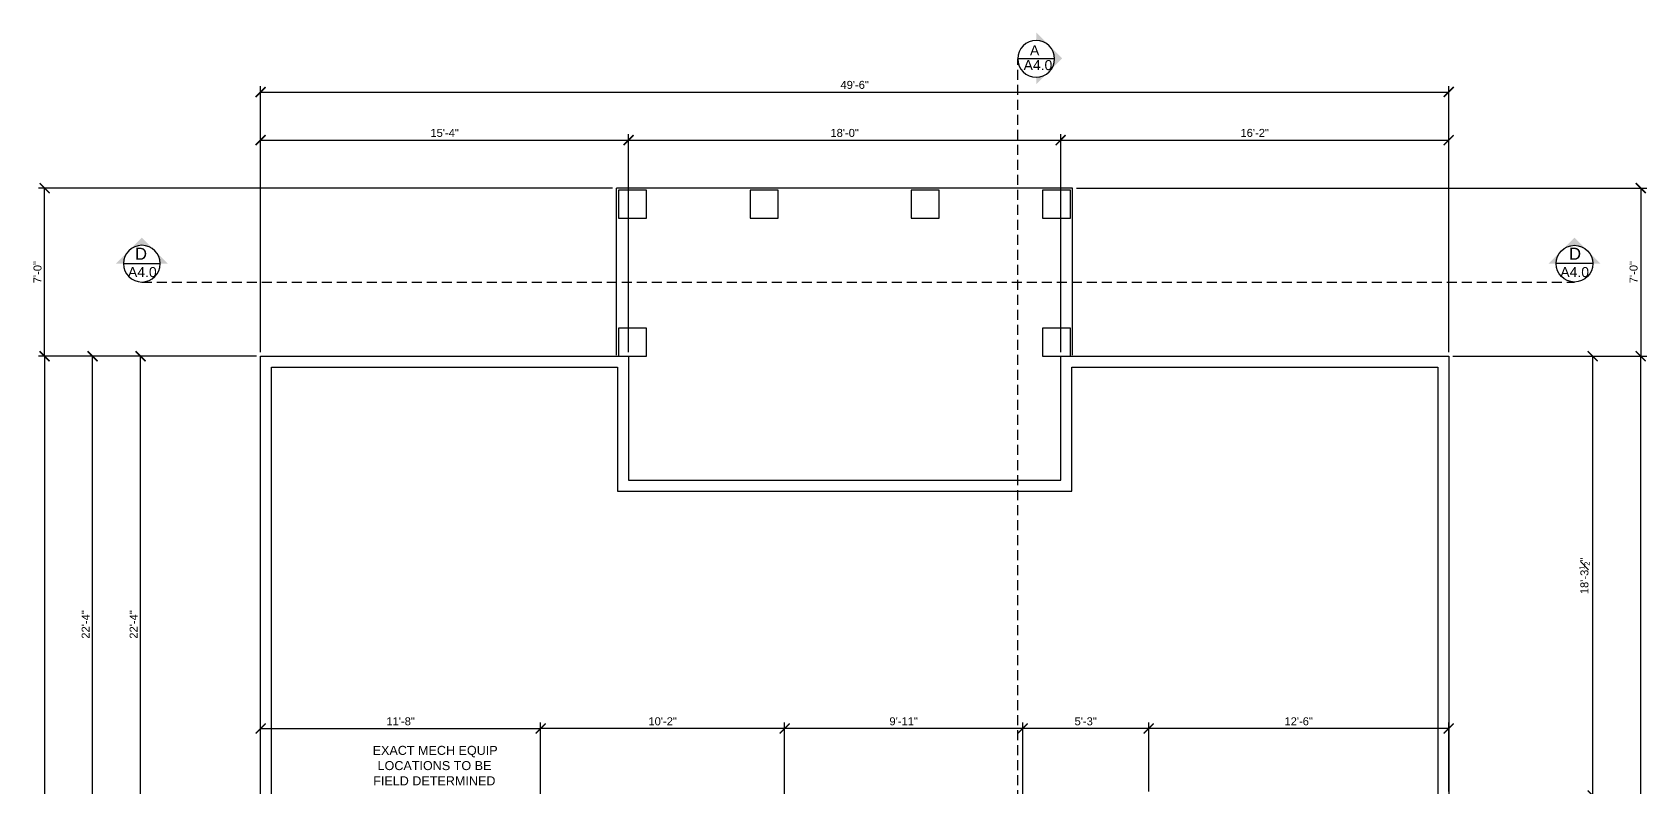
# Model space of a CAD drawing. Header units: inches. Extents: x -28708 to -16583, y 64755 to 66587.
# Drawn here: x -23079 to -22272, y 66165 to 66542 of the extents above; entities that cross this region are included whole.
import ezdxf

# ---------------------------------------------------------------- set-up
doc = ezdxf.new("R2010")
doc.units = ezdxf.units.IN
doc.header["$LTSCALE"] = 20
doc.header["$MEASUREMENT"] = 0
doc.linetypes.add('HIDDEN', pattern=[0.375, 0.25, -0.125])
doc.linetypes.add('Solid', pattern=[0])
for name, color, linetype in [('CALLOUTS', 4, 'Continuous'), ('COLUMNS', 4, 'Continuous'), ('DIM', 2, 'Continuous'), ('TEXT', 3, 'Continuous'), ('WALL', 5, 'Continuous')]:
    doc.layers.add(name, color=color, linetype=linetype)
doc.styles.add('0.25 INCH', font='arial.ttf', dxfattribs={"height": 4})
doc.styles.add('Arial', font='arial.ttf')
doc.dimstyles.new('0.25 INCH', dxfattribs={"dimtxt": 4, "dimasz": 5, "dimexe": 3, "dimexo": 2, "dimgap": 1.5, "dimtad": 1, "dimdec": 3, "dimzin": 3, "dimdsep": 46, "dimlunit": 4, "dimtxsty": '0.25 INCH', "dimblk": 'ARCHTICK', "dimcen": 0.09, "dimclrd": 95, "dimclre": 8, "dimclrt": 30, "dimadec": 0, "dimazin": 0, "dimtfac": 0.65, "dimtdec": 3, "dimtofl": 0, "dimtmove": 2, "dimatfit": 3, "dimfxl": 0.18, "dimfrac": 1, "dimtolj": 1, "dimtzin": 0, "dimlwd": -1, "dimlwe": -1, "dimarcsym": 0})

# ---------------------------------------------------------------- blocks, each defined once
blk = doc.blocks.new('_ArchTick')
at = {"color": 0, "linetype": 'ByBlock', "const_width": 0.15}
blk.add_lwpolyline([(-0.5, -0.5), (0.5, 0.5)], dxfattribs=at)
blk = doc.blocks.new('*D446')
at = {"layer": 'DEFPOINTS', "color": 0, "linetype": 'ByBlock', "lineweight": -2, "transparency": 16777216}
for p in [(-22825.23, 66194.26), (-22965.23, 66112.22), (-22825.23, 66112.22)]:
    blk.add_point(p, dxfattribs=at)
at = {"layer": 'DIM', "color": 8, "transparency": 16777216}
for p, q in [((-22965.23, 66114.22), (-22965.23, 66197.26)), ((-22825.23, 66114.22), (-22825.23, 66197.26))]:
    blk.add_line(p, q, dxfattribs=at)
at = {"layer": 'DIM', "color": 95, "transparency": 16777216}
blk.add_line((-22965.23, 66194.26), (-22825.23, 66194.26), dxfattribs=at)
at = {"layer": 'DIM', "color": 95, "linetype": 'ByBlock', "transparency": 16777216, "xscale": 5, "yscale": 5, "zscale": 5, "rotation": 180}
blk.add_blockref('_ArchTick', (-22965.23, 66194.26), dxfattribs=at)
at = {"layer": 'DIM', "color": 95, "linetype": 'ByBlock', "transparency": 16777216, "xscale": 5, "yscale": 5, "zscale": 5}
blk.add_blockref('_ArchTick', (-22825.23, 66194.26), dxfattribs=at)
at = {"layer": 'DIM', "color": 30, "linetype": 'ByBlock', "lineweight": -2, "transparency": 16777216, "insert": (-22895.23, 66197.81), "char_height": 4, "attachment_point": 5, "style": 'Arial'}
blk.add_mtext('\\A1;11\'-8"', dxfattribs=at)
blk = doc.blocks.new('*D447')
at = {"layer": 'DEFPOINTS', "color": 0, "linetype": 'ByBlock', "lineweight": -2, "transparency": 16777216}
for p in [(-22521.23, 66194.26), (-22521.23, 66160.72), (-22371.23, 66160.72)]:
    blk.add_point(p, dxfattribs=at)
at = {"layer": 'DIM', "color": 8, "transparency": 16777216}
for p, q in [((-22521.23, 66162.72), (-22521.23, 66197.26)), ((-22371.23, 66162.72), (-22371.23, 66197.26))]:
    blk.add_line(p, q, dxfattribs=at)
at = {"layer": 'DIM', "color": 95, "transparency": 16777216}
blk.add_line((-22371.23, 66194.26), (-22521.23, 66194.26), dxfattribs=at)
at = {"layer": 'DIM', "color": 95, "linetype": 'ByBlock', "transparency": 16777216, "xscale": 5, "yscale": 5, "zscale": 5, "rotation": 180}
blk.add_blockref('_ArchTick', (-22521.23, 66194.26), dxfattribs=at)
at = {"layer": 'DIM', "color": 95, "linetype": 'ByBlock', "transparency": 16777216, "xscale": 5, "yscale": 5, "zscale": 5}
blk.add_blockref('_ArchTick', (-22371.23, 66194.26), dxfattribs=at)
at = {"layer": 'DIM', "color": 30, "linetype": 'ByBlock', "lineweight": -2, "transparency": 16777216, "insert": (-22446.23, 66197.81), "char_height": 4, "attachment_point": 5, "style": 'Arial'}
blk.add_mtext('\\A1;12\'-6"', dxfattribs=at)
blk = doc.blocks.new('*D448')
at = {"layer": 'DEFPOINTS', "color": 0, "linetype": 'ByBlock', "lineweight": -2, "transparency": 16777216}
for p in [(-22584.23, 66194.26), (-22521.23, 66160.72), (-22584.23, 66055.07)]:
    blk.add_point(p, dxfattribs=at)
at = {"layer": 'DIM', "color": 8, "transparency": 16777216}
for p, q in [((-22584.23, 66057.07), (-22584.23, 66197.26)), ((-22521.23, 66162.72), (-22521.23, 66197.26))]:
    blk.add_line(p, q, dxfattribs=at)
at = {"layer": 'DIM', "color": 95, "transparency": 16777216}
blk.add_line((-22521.23, 66194.26), (-22584.23, 66194.26), dxfattribs=at)
at = {"layer": 'DIM', "color": 95, "linetype": 'ByBlock', "transparency": 16777216, "xscale": 5, "yscale": 5, "zscale": 5, "rotation": 180}
blk.add_blockref('_ArchTick', (-22584.23, 66194.26), dxfattribs=at)
at = {"layer": 'DIM', "color": 95, "linetype": 'ByBlock', "transparency": 16777216, "xscale": 5, "yscale": 5, "zscale": 5}
blk.add_blockref('_ArchTick', (-22521.23, 66194.26), dxfattribs=at)
at = {"layer": 'DIM', "color": 30, "linetype": 'ByBlock', "lineweight": -2, "transparency": 16777216, "insert": (-22552.73, 66197.81), "char_height": 4, "attachment_point": 5, "style": 'Arial'}
blk.add_mtext('\\A1;5\'-3"', dxfattribs=at)
blk = doc.blocks.new('*D449')
at = {"layer": 'DEFPOINTS', "color": 0, "linetype": 'ByBlock', "lineweight": -2, "transparency": 16777216}
for p in [(-22703.23, 66194.26), (-22703.23, 66106.22), (-22584.23, 66055.07)]:
    blk.add_point(p, dxfattribs=at)
at = {"layer": 'DIM', "color": 8, "transparency": 16777216}
for p, q in [((-22703.23, 66108.22), (-22703.23, 66197.26)), ((-22584.23, 66057.07), (-22584.23, 66197.26))]:
    blk.add_line(p, q, dxfattribs=at)
at = {"layer": 'DIM', "color": 95, "transparency": 16777216}
blk.add_line((-22584.23, 66194.26), (-22703.23, 66194.26), dxfattribs=at)
at = {"layer": 'DIM', "color": 95, "linetype": 'ByBlock', "transparency": 16777216, "xscale": 5, "yscale": 5, "zscale": 5, "rotation": 180}
blk.add_blockref('_ArchTick', (-22703.23, 66194.26), dxfattribs=at)
at = {"layer": 'DIM', "color": 95, "linetype": 'ByBlock', "transparency": 16777216, "xscale": 5, "yscale": 5, "zscale": 5}
blk.add_blockref('_ArchTick', (-22584.23, 66194.26), dxfattribs=at)
at = {"layer": 'DIM', "color": 30, "linetype": 'ByBlock', "lineweight": -2, "transparency": 16777216, "insert": (-22643.73, 66197.81), "char_height": 4, "attachment_point": 5, "style": 'Arial'}
blk.add_mtext('\\A1;9\'-11"', dxfattribs=at)
blk = doc.blocks.new('*D450')
at = {"layer": 'DEFPOINTS', "color": 0, "linetype": 'ByBlock', "lineweight": -2, "transparency": 16777216}
for p in [(-22825.23, 66194.26), (-22825.23, 66112.22), (-22703.23, 66106.22)]:
    blk.add_point(p, dxfattribs=at)
at = {"layer": 'DIM', "color": 8, "transparency": 16777216}
for p, q in [((-22825.23, 66114.22), (-22825.23, 66197.26)), ((-22703.23, 66108.22), (-22703.23, 66197.26))]:
    blk.add_line(p, q, dxfattribs=at)
at = {"layer": 'DIM', "color": 95, "transparency": 16777216}
blk.add_line((-22703.23, 66194.26), (-22825.23, 66194.26), dxfattribs=at)
at = {"layer": 'DIM', "color": 95, "linetype": 'ByBlock', "transparency": 16777216, "xscale": 5, "yscale": 5, "zscale": 5, "rotation": 180}
blk.add_blockref('_ArchTick', (-22825.23, 66194.26), dxfattribs=at)
at = {"layer": 'DIM', "color": 95, "linetype": 'ByBlock', "transparency": 16777216, "xscale": 5, "yscale": 5, "zscale": 5}
blk.add_blockref('_ArchTick', (-22703.23, 66194.26), dxfattribs=at)
at = {"layer": 'DIM', "color": 30, "linetype": 'ByBlock', "lineweight": -2, "transparency": 16777216, "insert": (-22764.23, 66197.81), "char_height": 4, "attachment_point": 5, "style": 'Arial'}
blk.add_mtext('\\A1;10\'-2"', dxfattribs=at)
blk = doc.blocks.new('*D453')
at = {"layer": 'DEFPOINTS', "color": 0, "linetype": 'ByBlock', "lineweight": -2, "transparency": 16777216}
for p in [(-23025.23, 66380.22), (-22965.23, 66380.22), (-22965.23, 66112.22)]:
    blk.add_point(p, dxfattribs=at)
at = {"layer": 'DIM', "color": 8, "transparency": 16777216}
for p, q in [((-22967.23, 66380.22), (-23028.23, 66380.22)), ((-22967.23, 66112.22), (-23028.23, 66112.22))]:
    blk.add_line(p, q, dxfattribs=at)
at = {"layer": 'DIM', "color": 95, "transparency": 16777216}
blk.add_line((-23025.23, 66112.22), (-23025.23, 66380.22), dxfattribs=at)
at = {"layer": 'DIM', "color": 95, "linetype": 'ByBlock', "transparency": 16777216, "xscale": 5, "yscale": 5, "zscale": 5}
for p, rotation in [((-23025.23, 66380.22), 90), ((-23025.23, 66112.22), 270)]:
    blk.add_blockref('_ArchTick', p, dxfattribs=dict(at, rotation=rotation))
at = {"layer": 'DIM', "color": 30, "linetype": 'ByBlock', "lineweight": -2, "transparency": 16777216, "insert": (-23028.73, 66246.22), "char_height": 4, "attachment_point": 5, "rotation": 90, "style": 'Arial'}
blk.add_mtext('\\A1;22\'-4"', dxfattribs=at)
blk = doc.blocks.new('*D457')
at = {"layer": 'DEFPOINTS', "color": 0, "linetype": 'ByBlock', "lineweight": -2, "transparency": 16777216}
for p in [(-23049.23, 66380.22), (-22965.23, 66380.22), (-22965.23, 66112.22)]:
    blk.add_point(p, dxfattribs=at)
at = {"layer": 'DIM', "color": 8, "transparency": 16777216}
for p, q in [((-22967.23, 66380.22), (-23052.23, 66380.22)), ((-22967.23, 66112.22), (-23052.23, 66112.22))]:
    blk.add_line(p, q, dxfattribs=at)
at = {"layer": 'DIM', "color": 95, "transparency": 16777216}
blk.add_line((-23049.23, 66112.22), (-23049.23, 66380.22), dxfattribs=at)
at = {"layer": 'DIM', "color": 95, "linetype": 'ByBlock', "transparency": 16777216, "xscale": 5, "yscale": 5, "zscale": 5}
for p, rotation in [((-23049.23, 66380.22), 90), ((-23049.23, 66112.22), 270)]:
    blk.add_blockref('_ArchTick', p, dxfattribs=dict(at, rotation=rotation))
at = {"layer": 'DIM', "color": 30, "linetype": 'ByBlock', "lineweight": -2, "transparency": 16777216, "insert": (-23052.73, 66246.22), "char_height": 4, "attachment_point": 5, "rotation": 90, "style": 'Arial'}
blk.add_mtext('\\A1;22\'-4"', dxfattribs=at)
blk = doc.blocks.new('*D458')
at = {"layer": 'DEFPOINTS', "color": 0, "linetype": 'ByBlock', "lineweight": -2, "transparency": 16777216}
for p in [(-23073.23, 66464.23), (-22787.24, 66464.23), (-22965.23, 66380.22)]:
    blk.add_point(p, dxfattribs=at)
at = {"layer": 'DIM', "color": 8, "transparency": 16777216}
for p, q in [((-22789.24, 66464.23), (-23076.23, 66464.23)), ((-22967.23, 66380.22), (-23076.23, 66380.22))]:
    blk.add_line(p, q, dxfattribs=at)
at = {"layer": 'DIM', "color": 95, "transparency": 16777216}
blk.add_line((-23073.23, 66380.22), (-23073.23, 66464.23), dxfattribs=at)
at = {"layer": 'DIM', "color": 95, "linetype": 'ByBlock', "transparency": 16777216, "xscale": 5, "yscale": 5, "zscale": 5}
for p, rotation in [((-23073.23, 66464.23), 90), ((-23073.23, 66380.22), 270)]:
    blk.add_blockref('_ArchTick', p, dxfattribs=dict(at, rotation=rotation))
at = {"layer": 'DIM', "color": 30, "linetype": 'ByBlock', "lineweight": -2, "transparency": 16777216, "insert": (-23076.77, 66422.23), "char_height": 4, "attachment_point": 5, "rotation": 90, "style": 'Arial'}
blk.add_mtext('\\A1;7\'-0"', dxfattribs=at)
blk = doc.blocks.new('*D459')
at = {"layer": 'DEFPOINTS', "color": 0, "linetype": 'ByBlock', "lineweight": -2, "transparency": 16777216}
for p in [(-22965.23, 66380.22), (-23073.23, 65660.22), (-22965.23, 65660.22)]:
    blk.add_point(p, dxfattribs=at)
at = {"layer": 'DIM', "color": 8, "transparency": 16777216}
for p, q in [((-22967.23, 66380.22), (-23076.23, 66380.22)), ((-22967.23, 65660.22), (-23076.23, 65660.22))]:
    blk.add_line(p, q, dxfattribs=at)
at = {"layer": 'DIM', "color": 95, "transparency": 16777216}
blk.add_line((-23073.23, 66380.22), (-23073.23, 65660.22), dxfattribs=at)
at = {"layer": 'DIM', "color": 95, "linetype": 'ByBlock', "transparency": 16777216, "xscale": 5, "yscale": 5, "zscale": 5}
for p, rotation in [((-23073.23, 66380.22), 90), ((-23073.23, 65660.22), 270)]:
    blk.add_blockref('_ArchTick', p, dxfattribs=dict(at, rotation=rotation))
at = {"layer": 'DIM', "color": 30, "linetype": 'ByBlock', "lineweight": -2, "transparency": 16777216, "insert": (-23076.77, 66020.22), "char_height": 4, "attachment_point": 5, "rotation": 90, "style": 'Arial'}
blk.add_mtext('\\A1;60\'-0"', dxfattribs=at)
blk = doc.blocks.new('*D460')
at = {"layer": 'DEFPOINTS', "color": 0, "linetype": 'ByBlock', "lineweight": -2, "transparency": 16777216}
for p in [(-22781.23, 66488.23), (-22965.23, 66380.22), (-22781.23, 66380.22)]:
    blk.add_point(p, dxfattribs=at)
at = {"layer": 'DIM', "color": 8, "transparency": 16777216}
for p, q in [((-22965.23, 66382.22), (-22965.23, 66491.23)), ((-22781.23, 66382.22), (-22781.23, 66491.23))]:
    blk.add_line(p, q, dxfattribs=at)
at = {"layer": 'DIM', "color": 95, "transparency": 16777216}
blk.add_line((-22965.23, 66488.23), (-22781.23, 66488.23), dxfattribs=at)
at = {"layer": 'DIM', "color": 95, "linetype": 'ByBlock', "transparency": 16777216, "xscale": 5, "yscale": 5, "zscale": 5, "rotation": 180}
blk.add_blockref('_ArchTick', (-22965.23, 66488.23), dxfattribs=at)
at = {"layer": 'DIM', "color": 95, "linetype": 'ByBlock', "transparency": 16777216, "xscale": 5, "yscale": 5, "zscale": 5}
blk.add_blockref('_ArchTick', (-22781.23, 66488.23), dxfattribs=at)
at = {"layer": 'DIM', "color": 30, "linetype": 'ByBlock', "lineweight": -2, "transparency": 16777216, "insert": (-22873.23, 66491.77), "char_height": 4, "attachment_point": 5, "style": 'Arial'}
blk.add_mtext('\\A1;15\'-4"', dxfattribs=at)
blk = doc.blocks.new('*D461')
at = {"layer": 'DEFPOINTS', "color": 0, "linetype": 'ByBlock', "lineweight": -2, "transparency": 16777216}
for p in [(-22565.23, 66488.23), (-22781.23, 66380.22), (-22565.23, 66380.22)]:
    blk.add_point(p, dxfattribs=at)
at = {"layer": 'DIM', "color": 8, "transparency": 16777216}
for p, q in [((-22781.23, 66382.22), (-22781.23, 66491.23)), ((-22565.23, 66382.22), (-22565.23, 66491.23))]:
    blk.add_line(p, q, dxfattribs=at)
at = {"layer": 'DIM', "color": 95, "transparency": 16777216}
blk.add_line((-22781.23, 66488.23), (-22565.23, 66488.23), dxfattribs=at)
at = {"layer": 'DIM', "color": 95, "linetype": 'ByBlock', "transparency": 16777216, "xscale": 5, "yscale": 5, "zscale": 5, "rotation": 180}
blk.add_blockref('_ArchTick', (-22781.23, 66488.23), dxfattribs=at)
at = {"layer": 'DIM', "color": 95, "linetype": 'ByBlock', "transparency": 16777216, "xscale": 5, "yscale": 5, "zscale": 5}
blk.add_blockref('_ArchTick', (-22565.23, 66488.23), dxfattribs=at)
at = {"layer": 'DIM', "color": 30, "linetype": 'ByBlock', "lineweight": -2, "transparency": 16777216, "insert": (-22673.23, 66491.77), "char_height": 4, "attachment_point": 5, "style": 'Arial'}
blk.add_mtext('\\A1;18\'-0"', dxfattribs=at)
blk = doc.blocks.new('*D462')
at = {"layer": 'DEFPOINTS', "color": 0, "linetype": 'ByBlock', "lineweight": -2, "transparency": 16777216}
for p in [(-22371.23, 66488.23), (-22565.23, 66380.22), (-22371.23, 66380.22)]:
    blk.add_point(p, dxfattribs=at)
at = {"layer": 'DIM', "color": 8, "transparency": 16777216}
for p, q in [((-22565.23, 66382.22), (-22565.23, 66491.23)), ((-22371.23, 66382.22), (-22371.23, 66491.23))]:
    blk.add_line(p, q, dxfattribs=at)
at = {"layer": 'DIM', "color": 95, "transparency": 16777216}
blk.add_line((-22565.23, 66488.23), (-22371.23, 66488.23), dxfattribs=at)
at = {"layer": 'DIM', "color": 95, "linetype": 'ByBlock', "transparency": 16777216, "xscale": 5, "yscale": 5, "zscale": 5, "rotation": 180}
blk.add_blockref('_ArchTick', (-22565.23, 66488.23), dxfattribs=at)
at = {"layer": 'DIM', "color": 95, "linetype": 'ByBlock', "transparency": 16777216, "xscale": 5, "yscale": 5, "zscale": 5}
blk.add_blockref('_ArchTick', (-22371.23, 66488.23), dxfattribs=at)
at = {"layer": 'DIM', "color": 30, "linetype": 'ByBlock', "lineweight": -2, "transparency": 16777216, "insert": (-22468.23, 66491.77), "char_height": 4, "attachment_point": 5, "style": 'Arial'}
blk.add_mtext('\\A1;16\'-2"', dxfattribs=at)
blk = doc.blocks.new('*D463')
at = {"layer": 'DEFPOINTS', "color": 0, "linetype": 'ByBlock', "lineweight": -2, "transparency": 16777216}
for p in [(-22371.23, 66512.23), (-22965.23, 66380.22), (-22371.23, 66380.22)]:
    blk.add_point(p, dxfattribs=at)
at = {"layer": 'DIM', "color": 8, "transparency": 16777216}
for p, q in [((-22965.23, 66382.22), (-22965.23, 66515.23)), ((-22371.23, 66382.22), (-22371.23, 66515.23))]:
    blk.add_line(p, q, dxfattribs=at)
at = {"layer": 'DIM', "color": 95, "transparency": 16777216}
blk.add_line((-22965.23, 66512.23), (-22371.23, 66512.23), dxfattribs=at)
at = {"layer": 'DIM', "color": 95, "linetype": 'ByBlock', "transparency": 16777216, "xscale": 5, "yscale": 5, "zscale": 5, "rotation": 180}
blk.add_blockref('_ArchTick', (-22965.23, 66512.23), dxfattribs=at)
at = {"layer": 'DIM', "color": 95, "linetype": 'ByBlock', "transparency": 16777216, "xscale": 5, "yscale": 5, "zscale": 5}
blk.add_blockref('_ArchTick', (-22371.23, 66512.23), dxfattribs=at)
at = {"layer": 'DIM', "color": 30, "linetype": 'ByBlock', "lineweight": -2, "transparency": 16777216, "insert": (-22668.23, 66515.77), "char_height": 4, "attachment_point": 5, "style": 'Arial'}
blk.add_mtext('\\A1;49\'-6"', dxfattribs=at)
blk = doc.blocks.new('*D464')
at = {"layer": 'DEFPOINTS', "color": 0, "linetype": 'ByBlock', "lineweight": -2, "transparency": 16777216}
for p in [(-22559.24, 66464.23), (-22371.23, 66380.22), (-22275.23, 66380.22)]:
    blk.add_point(p, dxfattribs=at)
at = {"layer": 'DIM', "color": 8, "transparency": 16777216}
for p, q in [((-22557.24, 66464.23), (-22272.23, 66464.23)), ((-22369.23, 66380.22), (-22272.23, 66380.22))]:
    blk.add_line(p, q, dxfattribs=at)
at = {"layer": 'DIM', "color": 95, "transparency": 16777216}
blk.add_line((-22275.23, 66464.23), (-22275.23, 66380.22), dxfattribs=at)
at = {"layer": 'DIM', "color": 95, "linetype": 'ByBlock', "transparency": 16777216, "xscale": 5, "yscale": 5, "zscale": 5}
for p, rotation in [((-22275.23, 66464.23), 90), ((-22275.23, 66380.22), 270)]:
    blk.add_blockref('_ArchTick', p, dxfattribs=dict(at, rotation=rotation))
at = {"layer": 'DIM', "color": 30, "linetype": 'ByBlock', "lineweight": -2, "transparency": 16777216, "insert": (-22278.77, 66422.23), "char_height": 4, "attachment_point": 5, "rotation": 90, "style": 'Arial'}
blk.add_mtext('\\A1;7\'-0"', dxfattribs=at)
blk = doc.blocks.new('*D469')
at = {"layer": 'DEFPOINTS', "color": 0, "linetype": 'ByBlock', "lineweight": -2, "transparency": 16777216}
for p in [(-22371.23, 66380.22), (-22299.23, 66380.22), (-22371.23, 66160.72)]:
    blk.add_point(p, dxfattribs=at)
at = {"layer": 'DIM', "color": 8, "transparency": 16777216}
for p, q in [((-22369.23, 66380.22), (-22296.23, 66380.22)), ((-22369.23, 66160.72), (-22296.23, 66160.72))]:
    blk.add_line(p, q, dxfattribs=at)
at = {"layer": 'DIM', "color": 95, "transparency": 16777216}
blk.add_line((-22299.23, 66160.72), (-22299.23, 66380.22), dxfattribs=at)
at = {"layer": 'DIM', "color": 95, "linetype": 'ByBlock', "transparency": 16777216, "xscale": 5, "yscale": 5, "zscale": 5}
for p, rotation in [((-22299.23, 66380.22), 90), ((-22299.23, 66160.72), 270)]:
    blk.add_blockref('_ArchTick', p, dxfattribs=dict(at, rotation=rotation))
at = {"layer": 'DIM', "color": 30, "linetype": 'ByBlock', "lineweight": -2, "transparency": 16777216, "insert": (-22303.37, 66270.47), "char_height": 4, "attachment_point": 5, "rotation": 90, "style": 'Arial'}
blk.add_mtext('\\A1;18\'-3{\\H0.65x;\\S1#2;}"', dxfattribs=at)
blk = doc.blocks.new('*D471')
at = {"layer": 'DEFPOINTS', "color": 0, "linetype": 'ByBlock', "lineweight": -2, "transparency": 16777216}
for p in [(-22371.23, 66380.22), (-22275.23, 66380.22), (-22707.24, 65660.22)]:
    blk.add_point(p, dxfattribs=at)
at = {"layer": 'DIM', "color": 8, "transparency": 16777216}
for p, q in [((-22369.23, 66380.22), (-22272.23, 66380.22)), ((-22705.24, 65660.22), (-22272.23, 65660.22))]:
    blk.add_line(p, q, dxfattribs=at)
at = {"layer": 'DIM', "color": 95, "transparency": 16777216}
blk.add_line((-22275.23, 65660.22), (-22275.23, 66380.22), dxfattribs=at)
at = {"layer": 'DIM', "color": 95, "linetype": 'ByBlock', "transparency": 16777216, "xscale": 5, "yscale": 5, "zscale": 5}
for p, rotation in [((-22275.23, 66380.22), 90), ((-22275.23, 65660.22), 270)]:
    blk.add_blockref('_ArchTick', p, dxfattribs=dict(at, rotation=rotation))
at = {"layer": 'DIM', "color": 30, "linetype": 'ByBlock', "lineweight": -2, "transparency": 16777216, "insert": (-22278.77, 66020.22), "char_height": 4, "attachment_point": 5, "rotation": 90, "style": 'Arial'}
blk.add_mtext('\\A1;60\'-0"', dxfattribs=at)
blk = doc.blocks.new('FFTG')
blk.add_line((9.17, 0), (-9.17, 0))
blk.add_circle((0, 0), 9.17)
at = {"style": '0.25 INCH'}
for tag, p in [('SEC.NO', (-5.39, 1.05)), ('SH.NO', (-5.23, -7.53))]:
    blk.add_attdef(tag, p, '', height=6, dxfattribs=at)

msp = doc.modelspace()

# ---------------------------------------------------------------- hatches: boundary and pattern name
at = {"layer": 'CALLOUTS'}
h = msp.add_hatch(color=256, dxfattribs=at)
h.paths.add_polyline_path([(-22570.9512, 66535.5725), (-22564.4666, 66529.0879), (-22570.9512, 66522.6032, 0.19891237), (-22568.2652, 66529.0879, 0.19891237)])
h.paths.add_polyline_path([(-22577.4358, 66516.1186), (-22577.4358, 66519.9172, 0.19891237), (-22570.9512, 66522.6032)])
h.paths.add_polyline_path([(-22570.9512, 66535.5725, 0.19891237), (-22577.4358, 66538.2585), (-22577.4358, 66542.0571)])
h = msp.add_hatch(color=256, dxfattribs=at)
h.paths.add_polyline_path([(-23031.0873, 66432.9608), (-23024.6027, 66439.4454), (-23018.1181, 66432.9608, 0.19891237), (-23024.6027, 66435.6468, 0.19891237)])
h.paths.add_polyline_path([(-23011.6335, 66426.4761), (-23015.4321, 66426.4761, 0.19891237), (-23018.1181, 66432.9608)])
h.paths.add_polyline_path([(-23031.0873, 66432.9608, 0.19891237), (-23033.7734, 66426.4761), (-23037.572, 66426.4761)])
h = msp.add_hatch(color=256, dxfattribs=at)
h.paths.add_polyline_path([(-22301.8652, 66432.9608), (-22308.3498, 66439.4454), (-22314.8345, 66432.9608, -0.19891237), (-22308.3498, 66435.6468, -0.19891237)])
h.paths.add_polyline_path([(-22321.3191, 66426.4761), (-22317.5205, 66426.4761, -0.19891237), (-22314.8345, 66432.9608)])
h.paths.add_polyline_path([(-22301.8652, 66432.9608, -0.19891237), (-22299.1792, 66426.4761), (-22295.3806, 66426.4761)])

# ---------------------------------------------------------------- linework, layer by layer
at = {"layer": 'CALLOUTS', "linetype": 'HIDDEN'}
for p, q in [((-22586.64, 65528.3845), (-22586.64, 66528.7959)), ((-23024.6027, 66417.3055), (-22308.3498, 66417.3055))]:
    msp.add_line(p, q, dxfattribs=at)
at = {"layer": 'COLUMNS', "linetype": 'ByBlock', "lineweight": -2}
for points in [[(-22786.2636, 66449.2294), (-22772.2636, 66449.2294), (-22772.2636, 66463.2294), (-22786.2636, 66463.2294)], [(-22720.4898, 66449.2294), (-22706.4898, 66449.2294), (-22706.4898, 66463.2294), (-22720.4898, 66463.2294)], [(-22639.9905, 66449.2294), (-22625.9905, 66449.2294), (-22625.9905, 66463.2294), (-22639.9905, 66463.2294)], [(-22574.2415, 66449.2294), (-22560.2415, 66449.2294), (-22560.2415, 66463.2294), (-22574.2415, 66463.2294)], [(-22786.2636, 66380.2237), (-22772.2636, 66380.2237), (-22772.2636, 66394.2237), (-22786.2636, 66394.2237)], [(-22574.2415, 66380.2237), (-22560.2415, 66380.2237), (-22560.2415, 66394.2237), (-22574.2415, 66394.2237)]]:
    msp.add_lwpolyline(points, close=True, dxfattribs=at)
at = {"layer": 'WALL', "color": 9, "linetype": 'ByBlock', "lineweight": -2}
for p, q in [((-22559.2415, 66464.2294), (-22787.2385, 66464.2294)), ((-22787.2385, 66380.7308), (-22787.2385, 66464.2294)), ((-22559.2415, 66380.7308), (-22559.2415, 66464.2294))]:
    msp.add_line(p, q, dxfattribs=at)
for points in [[(-22965.2258, 66112.2237), (-22965.2258, 66380.2237), (-22781.2258, 66380.2237), (-22781.2258, 66318.2862), (-22565.2258, 66318.2862), (-22565.2258, 66380.2303), (-22371.2258, 66380.2237), (-22371.2258, 66160.7237)], [(-22959.7258, 66112.2237), (-22959.7258, 66374.7237), (-22786.7258, 66374.7237), (-22786.7258, 66312.7862), (-22559.7258, 66312.7862), (-22559.7258, 66374.7301), (-22376.7258, 66374.7239), (-22376.7258, 66160.7237)]]:
    msp.add_lwpolyline(points, dxfattribs=at)

# ---------------------------------------------------------------- block references
at = {"layer": 'CALLOUTS'}
ref = msp.add_blockref('FFTG', (-22577.4694, 66528.7959), dxfattribs=dict(at, xscale=-1, rotation=180))
ref.add_attrib('SEC.NO', 'A4.0', (-22583.772, 66523.1777), dxfattribs={"layer": '0', "height": 5, "style": 'Arial'})
ref.add_attrib('SH.NO', 'A', (-22580.5804, 66530.5696), dxfattribs={"layer": '0', "height": 5, "style": '0.25 INCH'})
ref = msp.add_blockref('FFTG', (-23024.6027, 66426.4761), dxfattribs=dict(at, xscale=-1))
ref.add_attrib('SEC.NO', 'D', (-23028.0915, 66428.4342), dxfattribs={"layer": '0', "height": 6, "style": '0.25 INCH'})
ref.add_attrib('SH.NO', 'A4.0', (-23031.5523, 66419.7672), dxfattribs={"layer": '0', "height": 5, "style": '0.25 INCH'})
ref = msp.add_blockref('FFTG', (-22308.3498, 66426.4761), dxfattribs=at)
ref.add_attrib('SEC.NO', 'D', (-22311.1148, 66428.4342), dxfattribs={"layer": '0', "height": 6, "style": '0.25 INCH'})
ref.add_attrib('SH.NO', 'A4.0', (-22315.4248, 66419.7672), dxfattribs={"layer": '0', "height": 5, "style": '0.25 INCH'})

# ---------------------------------------------------------------- texts
at = {"layer": 'TEXT', "linetype": 'Solid', "style": 'Arial'}
for s, p in [('EXACT MECH EQUIP', (-22909.2272, 66181.0633)), ('LOCATIONS TO BE', (-22906.7619, 66173.4594)), ('FIELD DETERMINED', (-22908.9526, 66165.8556))]:
    msp.add_text(s, height=4.5, rotation=360, dxfattribs=at).set_placement(p)

# ---------------------------------------------------------------- dimensions: what is measured, and where the dimension line sits
at = {"layer": 'DIM', "linetype": 'ByBlock', "lineweight": -2}
for base, p1, p2, picture, middle in [((-22371.2258, 66512.2294), (-22965.2258, 66380.2237), (-22371.2258, 66380.2237), '*D463', (-22668.2258, 66515.7716)), ((-22781.2258, 66488.2294), (-22965.2258, 66380.2237), (-22781.2258, 66380.2237), '*D460', (-22873.2258, 66491.7716)), ((-22565.2258, 66488.2294), (-22781.2258, 66380.2237), (-22565.2258, 66380.2237), '*D461', (-22673.2258, 66491.7716)), ((-22371.2258, 66488.2294), (-22565.2258, 66380.2237), (-22371.2258, 66380.2237), '*D462', (-22468.2258, 66491.7716)), ((-22825.2258, 66194.2638), (-22965.2258, 66112.2237), (-22825.2258, 66112.2237), '*D446', (-22895.2258, 66197.8061)), ((-22825.2258, 66194.2638), (-22703.2258, 66106.2237), (-22825.2258, 66112.2237), '*D450', (-22764.2258, 66197.8061)), ((-22703.2258, 66194.2638), (-22584.2258, 66055.0697), (-22703.2258, 66106.2237), '*D449', (-22643.7258, 66197.8061)), ((-22584.2258, 66194.2638), (-22521.2258, 66160.7237), (-22584.2258, 66055.0697), '*D448', (-22552.7258, 66197.8075)), ((-22521.2258, 66194.2638), (-22371.2258, 66160.7237), (-22521.2258, 66160.7237), '*D447', (-22446.2258, 66197.8061))]:
    dim = msp.add_linear_dim(base=base, p1=p1, p2=p2, dimstyle='0.25 INCH', override={"dimtxsty": 'Arial'}, dxfattribs=at)
    dim.commit()
    dim.dimension.update_dxf_attribs({"geometry": picture, "text_midpoint": middle})
for base, p1, p2, picture, middle in [((-23073.2258, 66464.2294), (-22965.2258, 66380.2237), (-22787.2385, 66464.2294), '*D458', (-23076.768, 66422.2265)), ((-22275.2282, 66380.2237), (-22559.2415, 66464.2294), (-22371.2258, 66380.2237), '*D464', (-22278.7705, 66422.2265)), ((-23073.225753, 65660.224187), (-22965.225753, 66380.223694), (-22965.225753, 65660.224187), '*D459', (-23076.768045, 66020.22394)), ((-23049.2258, 66380.2237), (-22965.2258, 66112.2237), (-22965.2258, 66380.2237), '*D457', (-23052.7339, 66246.2237)), ((-23025.2258, 66380.2237), (-22965.2258, 66112.2237), (-22965.2258, 66380.2237), '*D453', (-23028.7339, 66246.2237)), ((-22275.228214, 66380.223694), (-22707.23658, 65660.224187), (-22371.225753, 66380.223694), '*D471', (-22278.770506, 66020.22394)), ((-22299.2282, 66380.2237), (-22371.2258, 66160.7237), (-22371.2258, 66380.2237), '*D469', (-22303.3743, 66270.4737))]:
    dim = msp.add_linear_dim(base=base, p1=p1, p2=p2, angle=90, dimstyle='0.25 INCH', override={"dimtxsty": 'Arial'}, dxfattribs=at)
    dim.commit()
    dim.dimension.update_dxf_attribs({"geometry": picture, "text_midpoint": middle})

doc.saveas('drawing.dxf')
